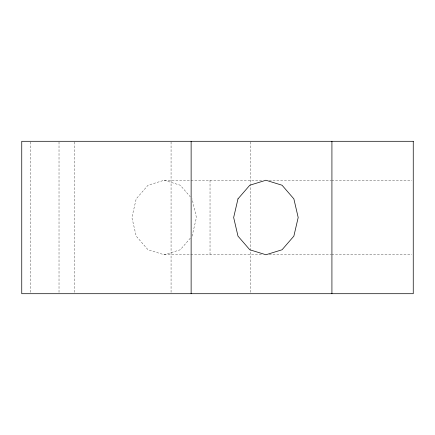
<?xml version="1.0" encoding="UTF-8"?>
<svg xmlns="http://www.w3.org/2000/svg" width="435" height="435" viewBox="0 0 435 435"><rect width="100%" height="100%" fill="white"/><g stroke="black" fill="none" stroke-linecap="round" stroke-linejoin="round"><path stroke-width="0.33" stroke-dasharray="2.17 1.63" d="M192.096 236.129L196.419 217.5L192.096 198.871M190.345 238.146L180.286 249.766L164.153 254.758L148.02 249.766L136.209 236.129L131.887 217.5L136.209 198.871L148.02 185.234L164.153 180.242L262.533 180.242M269.162 180.242L331.008 180.242M331.688 180.242L411.891 180.242M164.153 254.758L262.533 254.758M269.162 254.758L331.008 254.758M331.688 254.758L411.891 254.758M164.153 180.242L180.286 185.234L190.345 196.854M250.544 141.968L250.544 293.032M210.029 180.242L210.029 254.758M171.064 141.968L171.064 293.707M74.548 141.968L74.548 293.032M59.019 141.968L59.019 293.707M30.548 141.968L30.548 293.032"/><path stroke-width="0.65" d="M331.921 141.293L331.921 293.707M191.128 141.293L191.128 293.707M237.983 198.871L233.66 217.5L237.983 236.129L249.793 249.766L265.921 254.758L282.054 249.766L293.864 236.129L298.187 217.5L293.864 198.871L282.054 185.234L265.921 180.242L249.793 185.234L237.983 198.871M413.25 141.293L21.75 141.293L21.75 293.707L413.25 293.707L413.25 141.293"/></g></svg>
